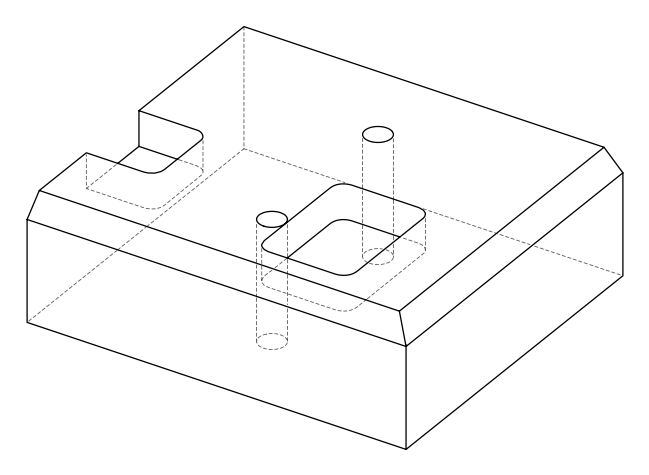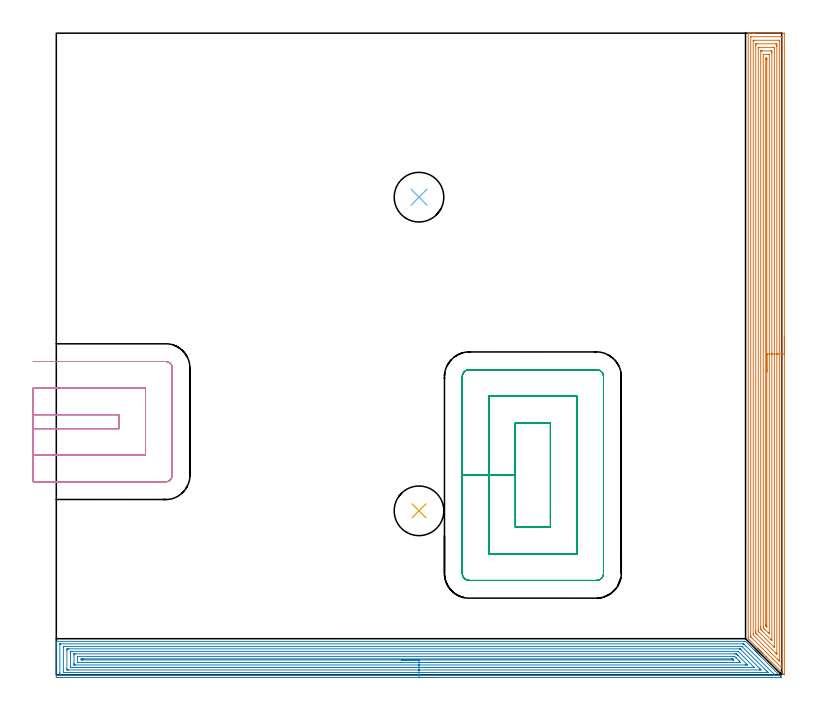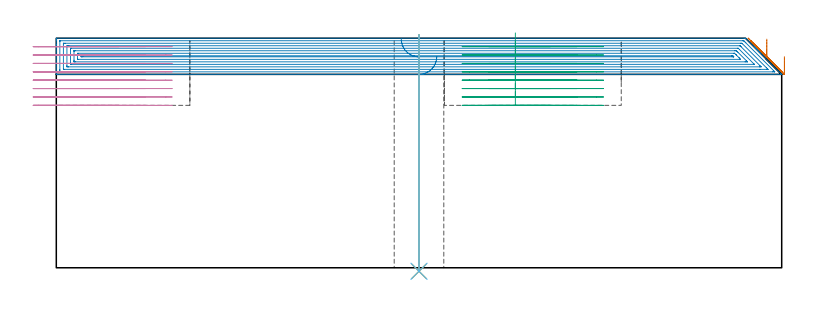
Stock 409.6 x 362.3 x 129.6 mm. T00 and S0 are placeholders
(PLAN: 6 operations, 2 tool changes, 75 min)
(1 AREA_MILL | FG_CHAMFER_SURFACE | UGT0205_001 | 22.78 min | 75295 mm3)
(2 AREA_MILL_1 | FG_CHAMFER_SURFACE_1 | UGT0205_001 | 25.8 min | 82486 mm3)
(3 MILL_RECTANGULAR_POCKET | POCKET_RECTANGULAR_STRAIGHT | UGT0201_094 | Follow Part, ap 5, ae 75% | 14.7 min | 519468 mm3)
(4 MILL_SLOT | SLOT_PARTIAL_RECTANGULAR | UGT0201_094 | Follow Part, ap 5, ae 75% | 10.6 min | 248199 mm3)
(5 INDEXABLE_INSERT_DRILL_THROUGH_HOLE_FROM_SOLID | STEP1HOLE | NXT0302_027 | 0.54 min | 79737 mm3)
(6 INDEXABLE_INSERT_DRILL_THROUGH_HOLE_FROM_SOLID_1 | STEP1HOLE_1 | NXT0302_027 | 0.54 min | 79732 mm3)
(TOOL UGT0205_001 | Chamfer Mill 20 x 3 x 45 deg. | D20 FL50 Z2)
(TOOL UGT0201_094 | End mill 20 mm | D20 FL38 Z4)
(TOOL NXT0302_027 | Index. Insert Drill 28mm [880-D2800L32-05] | D28 PA176 FL140 Z2)
(OP 1 AREA_MILL)
G17 G21 G94 G90
T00 M6
G54
G17 G0 G90 X411.1 Y191.15 S1061 M3
G43 Z139.6 H0
Z119.2
G94 G1 Y191.112 Z118.328 F250.
Y190.998 Z117.464
Y190.809 Z116.612
Y190.547 Z115.78
Y190.213 Z114.974
Y189.81 Z114.2
Y189.342 Z113.464
Y188.81 Z112.772
Y188.221 Z112.129
Y187.578 Z111.54
Y186.886 Z111.008
Y186.15 Z110.54
Y185.376 Z110.137
Y184.57 Z109.803
Y183.738 Z109.541
Y182.886 Z109.352
Y182.022 Z109.238
Y181.15 Z109.2
Y0.156
X411.096 Y0.016 Z109.203
X411.061 Y0.046 Z109.238
X410.924 Y0.176 Z109.375
X400.9 Y10.199 Z119.398
X398.858 Y12.241 Z121.44
X398.691 Y12.406 Z121.604
X398.528 Y12.571 Z121.77
X398.411 Y12.688 Z121.887
X398.249 Y12.848 Z122.046
X398.091 Y13.008 Z122.206
X397.964 Y13.135 Z122.334
X397.808 Y13.29 Z122.488
X397.654 Y13.444 Z122.643
X397.517 Y13.582 Z122.78
X397.366 Y13.732 Z122.93
X397.218 Y13.881 Z123.08
X397.071 Y14.028 Z123.227
X396.924 Y14.174 Z123.372
X396.781 Y14.318 Z123.517
X396.624 Y14.475 Z123.674
X396.482 Y14.616 Z123.814
X396.344 Y14.755 Z123.954
X396.177 Y14.922 Z124.121
X396.04 Y15.058 Z124.256
X390.816 Y20.284 Z129.482
X390.705 Y20.397 Z129.591
X390.7 Y21.178 Z129.6
Y362.124
X390.702 Y362.292 Z129.588
X390.715 Y362.3 Z129.575
X391.079 Z129.221
X391.368 Z128.931
X392.064 Z128.231
X393.296 Z127.001
X393.832 Z126.463
X394.447 Z125.848
X410.619 Z109.678
X410.889 Y362.298 Z109.408
X411.092 Y362.29 Z109.206
X411.099 Y362.085 Z109.199
X411.1 Y181.15 Z109.2
X409.686 Z110.614
Y5.142
X409.684 Y4.249 Z110.616
X409.683 Y4.198 Z110.617
X409.67 Y3.892 Z110.63
X409.575 Y3.983 Z110.725
X409.354 Y4.198 Z110.946
X404.66 Y8.89 Z115.64
X392.948 Y20.602 Z127.352
X392.375 Y21.178 Z127.925
X392.181 Y21.381 Z128.119
X392.121 Y21.447 Z128.179
X392.119 Y21.495 Z128.181
X392.117 Y21.6 Z128.183
X392.114 Y22.021 Z128.186
Y22.072
X392.115 Y360.206 Z128.185
X392.116 Y360.259 Z128.184
X392.118 Y360.283 Z128.182
X392.12 Y360.289 Z128.18
X392.137 Y360.291 Z128.163
X392.544 Y360.299 Z127.756
X408.852 Z111.448
X409.333 Y360.297 Z110.967
X409.569 Y360.29 Z110.731
X409.679 Y360.28 Z110.621
X409.685 Y359.941 Z110.615
Y359.89
X409.686 Y181.15 Z110.614
X408.272 Z112.028
X408.271 Y8.666 Z112.029
Y8.361
X408.266 Y7.772 Z112.034
X408.265 Y7.755 Z112.035
X408.235 Y7.772 Z112.065
X407.968 Y8.034 Z112.332
X407.333 Y8.666 Z112.967
X407.085 Y8.914 Z113.215
X393.832 Y22.169 Z126.468
X393.636 Y22.37 Z126.664
X393.541 Y22.47 Z126.759
X393.535 Y22.659 Z126.765
X393.531 Y22.965 Z126.769
X393.529 Y23.271 Z126.771
Y357.515
X393.531 Y358.102 Z126.769
X393.534 Y358.255 Z126.766
X393.535 Y358.285 Z126.765
X393.572 Y358.291 Z126.728
X393.639 Y358.297 Z126.661
X393.832 Y358.299 Z126.468
X394.52 Y358.3 Z125.78
X407.774 Y358.299 Z112.526
X407.968 Y358.295 Z112.332
X408.163 Y358.29 Z112.137
X408.265 Y358.277 Z112.035
X408.268 Y358.204 Z112.032
X408.27 Y358.102 Z112.03
X408.271 Y357.796 Z112.029
X408.272 Y181.15 Z112.028
X406.857 Z113.443
Y12.472
X406.855 Y12.241 Z113.445
X406.85 Y11.716 Z113.45
X406.844 Y11.616 Z113.456
X406.642 Y11.814 Z113.658
X406.207 Y12.241 Z114.093
X395.483 Y22.965 Z124.817
X394.956 Y23.504 Z125.344
X394.95 Y23.548 Z125.35
X394.946 Y23.625 Z125.354
X394.944 Y23.859 Z125.356
X394.943 Y24.523 Z125.357
Y24.753
Y355.191
X394.944 Y355.421 Z125.356
X394.95 Y356.078 Z125.35
X394.954 Y356.29 Z125.346
X395.164 Y356.294 Z125.136
X395.613 Y356.3 Z124.687
X406.216 Z114.084
X406.638 Y356.294 Z113.662
X406.843 Y356.29 Z113.457
X406.85 Y356.174 Z113.45
X406.856 Y355.653 Z113.444
X406.857 Y355.421 Z113.443
Y354.758
Y181.15
X405.443 Z114.857
Y15.689
X405.44 Y15.562 Z114.86
X405.436 Y15.48 Z114.864
X405.435 Y15.475 Z114.865
X405.425 Y15.481 Z114.875
X405.396 Y15.505 Z114.904
X405.318 Y15.581 Z114.982
X397.039 Y23.859 Z123.261
X396.482 Y24.42 Z123.818
X396.402 Y24.505 Z123.898
X396.364 Y24.547 Z123.936
X396.361 Y24.626 Z123.939
X396.358 Y24.753 Z123.942
X396.357 Y24.879 Z123.943
Y25.646
Y353.76
X396.358 Y353.888 Z123.942
X396.362 Y354.141 Z123.938
X396.366 Y354.291 Z123.934
X396.4 Y354.293 Z123.9
X396.482 Y354.297 Z123.818
X396.708 Y354.299 Z123.592
X404.659 Y354.3 Z115.641
X405.318 Y354.296 Z114.982
X405.411 Y354.293 Z114.889
X405.433 Y354.291 Z114.867
X405.437 Y354.183 Z114.863
X405.44 Y354.014 Z114.86
X405.443 Y353.761 Z114.857
Y353.634
Y181.15
X404.029 Z116.271
Y20.284
X404.027 Y19.802 Z116.273
X404.023 Y19.391 Z116.277
X404.021 Y19.338 Z116.279
X403.962 Y19.391 Z116.338
X403.551 Y19.798 Z116.749
X398.249 Y25.099 Z122.051
X397.978 Y25.373 Z122.322
X397.842 Y25.514 Z122.458
X397.778 Y25.583 Z122.522
X397.777 Y25.646 Z122.523
X397.773 Y26.129 Z122.527
X397.771 Y26.54 Z122.529
Y27.024
X397.772 Y352.088 Z122.528
X397.773 Y352.209 Z122.527
X397.776 Y352.269 Z122.524
X397.778 Y352.29 Z122.522
X397.806 Y352.295 Z122.494
X398.249 Y352.298 Z122.051
X398.685 Y352.3 Z121.615
X403.551 Y352.299 Z116.749
X403.99 Y352.296 Z116.31
X404.021 Y352.29 Z116.279
X404.023 Y352.262 Z116.277
X404.027 Y351.846 Z116.273
X404.029 Y351.363 Z116.271
Y350.953
Y181.15
X402.615 Z117.685
Y23.859
X402.612 Y23.472 Z117.688
X402.61 Y23.279 Z117.69
X402.608 Y23.201 Z117.692
X402.543 Y23.265 Z117.757
X401.939 Y23.859 Z118.361
X400.016 Y25.781 Z120.284
X399.261 Y26.54 Z121.039
X399.21 Y26.599 Z121.09
X399.192 Y26.624 Z121.108
X399.19 Y26.646 Z121.11
X399.187 Y26.75 Z121.113
X399.186 Y26.961 Z121.114
X399.185 Y27.381 Z121.115
X399.186 Y350.059 Z121.114
X399.19 Y350.268 Z121.11
X399.192 Y350.286 Z121.108
X399.254 Y350.291 Z121.046
X399.381 Y350.296 Z120.919
X399.54 Y350.299 Z120.76
X399.778 Y350.3 Z120.522
X400.662 Z119.638
X402.429 Z117.871
X402.54 Y350.298 Z117.76
X402.567 Y350.296 Z117.733
X402.593 Y350.29 Z117.707
X402.608 Y350.283 Z117.692
X402.61 Y350.254 Z117.69
X402.614 Y350.113 Z117.686
X402.615 Y181.15 Z117.685
X401.2 Z119.1
Y27.13
X401.199 Y27.087 Z119.101
X401.197 Y27.063 Z119.103
X401.196 Y27.062 Z119.104
X401.153 Y27.1 Z119.147
X400.986 Y27.262 Z119.314
X400.9 Y27.347 Z119.4
X400.814 Y27.434 Z119.486
X400.727 Y27.53 Z119.573
X400.606 Y27.667 Z119.694
X400.604 Y27.733 Z119.696
X400.6 Y28.328 Z119.7
Y28.631
Y347.378
X400.601 Y347.68 Z119.699
X400.607 Y348.272 Z119.693
X400.874 Y348.298 Z119.426
X400.9 Y348.297 Z119.4
X401.193 Y348.272 Z119.107
X401.197 Y347.971 Z119.103
X401.2 Y347.378 Z119.1
Y347.074
Y181.15
Y180.278 Z119.138
Y179.414 Z119.251
Y178.562 Z119.44
Y177.73 Z119.703
Y176.924 Z120.036
Y176.15 Z120.439
Y175.414 Z120.908
Y174.722 Z121.439
Y174.079 Z122.028
Y173.49 Z122.672
Y172.958 Z123.364
Y172.49 Z124.1
Y172.087 Z124.873
Y171.753 Z125.679
Y171.491 Z126.511
Y171.302 Z127.363
Y171.188 Z128.228
Y171.15 Z129.1
G0 Z139.6
M5
M2
(OP 2 AREA_MILL_1)
G17 G21 G94 G90
T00 M6
G54
G17 G0 G90 X214.8 Y-1.5 S1061 M3
G43 Z139.6 H0
Z119.2
G94 G1 X214.762 Z118.328 F250.
X214.648 Z117.463
X214.459 Z116.612
X214.197 Z115.78
X213.863 Z114.974
X213.46 Z114.2
X212.992 Z113.464
X212.46 Z112.772
X211.871 Z112.129
X211.228 Z111.539
X210.536 Z111.008
X209.8 Z110.54
X209.026 Z110.137
X208.22 Z109.803
X207.388 Z109.541
X206.537 Z109.352
X205.672 Z109.238
X204.8 Z109.2
X0.621
X0.003 Y-1.499 Z109.199
X0.002 Y-1.498 Z109.2
X0. Y-1.494 Z109.203
Y15.154 Z125.85
Y17.536 Z128.231
Y18.225 Z128.924
Y18.525 Z129.225
X0.007 Y18.885 Z129.576
X0.009 Y18.897 Z129.588
X0.174 Y18.9 Z129.6
X388.427
X389.196 Y18.895 Z129.591
X389.236 Y18.865 Z129.563
X394.101 Y14.001 Z124.697
X394.235 Y13.866 Z124.564
X394.404 Y13.697 Z124.395
X394.542 Y13.56 Z124.255
X394.682 Y13.419 Z124.117
X394.841 Y13.26 Z123.958
X394.984 Y13.118 Z123.813
X395.129 Y12.972 Z123.67
X395.278 Y12.823 Z123.521
X395.426 Y12.676 Z123.371
X395.576 Y12.525 Z123.223
X395.715 Y12.386 Z123.084
X395.868 Y12.234 Z122.929
X396.022 Y12.079 Z122.776
X396.152 Y11.949 Z122.647
X396.31 Y11.792 Z122.487
X396.804 Y11.296 Z121.996
X397.065 Y11.036 Z121.734
X397.193 Y10.909 Z121.605
X397.554 Y10.546 Z121.246
X409.121 Y-1.019 Z109.677
X409.575 Y-1.476 Z109.224
X409.583 Y-1.495 Z109.205
X409.575 Y-1.5 Z109.2
X204.8
Y-0.086 Z110.614
X2.357 Y-0.085 Z110.615
X2.019 Y-0.079 Z110.621
X2.01 Y0.03 Z110.73
X2.003 Y0.265 Z110.965
X2.001 Y0.748 Z111.448
X2. Y1.151 Z111.851
X2.001 Y17.055 Z127.755
X2.008 Y17.459 Z128.159
X2.01 Y17.48 Z128.18
X2.015 Y17.482 Z128.182
X2.039 Y17.484 Z128.184
X2.092 Y17.485 Z128.185
X2.197 Y17.486 Z128.186
X387.584
X388.005 Y17.483 Z128.183
X388.11 Y17.481 Z128.181
X388.158 Y17.479 Z128.179
X388.228 Y17.413 Z128.113
X388.427 Y17.221 Z127.921
X388.998 Y16.652 Z127.352
X389.321 Y16.33 Z127.03
X404.902 Y0.748 Z111.448
X405.405 Y0.244 Z110.944
X405.618 Y0.025 Z110.725
X405.706 Y-0.068 Z110.632
X405.405 Y-0.083 Z110.617
X405.353 Y-0.084 Z110.616
X404.511 Y-0.086 Z110.614
X204.8
Y1.328 Z112.028
X4.501 Y1.329 Z112.029
X4.195 Y1.33 Z112.03
X4.093 Y1.332 Z112.032
X4.021 Y1.335 Z112.035
X4.01 Y1.439 Z112.139
X4.004 Y1.632 Z112.332
X4.001 Y1.824 Z112.524
Y15.768 Z126.468
X4.002 Y15.959 Z126.659
X4.008 Y16.025 Z126.725
X4.013 Y16.065 Z126.765
X4.043 Y16.066 Z126.766
X4.195 Y16.069 Z126.769
X4.783 Y16.071 Z126.771
X5.089
X386.334
X386.64 Y16.068 Z126.768
X386.946 Y16.065 Z126.765
X387.132 Y16.057 Z126.757
X387.231 Y15.962 Z126.662
X387.431 Y15.768 Z126.468
X400.937 Y2.264 Z112.964
X401.567 Y1.632 Z112.332
X401.831 Y1.362 Z112.062
X401.846 Y1.335 Z112.035
X401.831 Y1.334 Z112.034
X401.243 Y1.329 Z112.029
X397.295 Y1.328 Z112.028
X204.8
Y2.743 Z113.443
X6.876
X6.644 Y2.744 Z113.444
X6.125 Y2.75 Z113.45
X6.01 Y2.759 Z113.459
X6.006 Y2.962 Z113.662
X6. Y3.381 Z114.081
Y14.001 Z124.701
X6.006 Y14.434 Z125.134
X6.01 Y14.644 Z125.344
X6.219 Y14.65 Z125.35
X6.876 Y14.656 Z125.356
X7.106 Y14.657 Z125.357
X385.746
X385.978 Y14.656 Z125.356
X386.058 Y14.653 Z125.353
X386.075 Y14.651 Z125.351
X386.125 Y14.614 Z125.314
X386.29 Y14.455 Z125.155
X386.527 Y14.224 Z124.924
X386.64 Y14.111 Z124.811
X397.363 Y3.389 Z114.089
X397.785 Y2.959 Z113.659
X397.981 Y2.758 Z113.458
X397.886 Y2.75 Z113.45
X397.363 Y2.744 Z113.444
X397.132 Y2.743 Z113.443
X204.8
Y4.157 Z114.857
X8.536
X8.283 Y4.159 Z114.859
X8.114 Y4.163 Z114.863
X8.009 Y4.168 Z114.868
X8.007 Y4.189 Z114.889
X8.004 Y4.282 Z114.982
X8. Y4.938 Z115.638
Y5.166 Z115.866
Y12.89 Z123.59
X8.003 Y13.118 Z123.818
X8.006 Y13.199 Z123.899
X8.009 Y13.234 Z123.934
X8.156 Y13.238 Z123.938
X8.41 Y13.242 Z123.942
X8.536 Y13.243 Z123.943
X384.726
X384.853 Y13.242 Z123.942
X384.979 Y13.238 Z123.938
X385.056 Y13.234 Z123.934
X385.097 Y13.197 Z123.897
X385.181 Y13.118 Z123.818
X385.746 Y12.555 Z123.255
X393.789 Y4.513 Z115.213
X394.014 Y4.282 Z114.982
X394.087 Y4.203 Z114.903
X394.112 Y4.163 Z114.863
X394.042 Y4.161 Z114.861
X393.914 Y4.158 Z114.858
X204.8 Y4.157 Z114.857
Y5.571 Z116.271
X10.934
X10.45 Y5.573 Z116.273
X10.034 Y5.577 Z116.277
X10.01 Y5.579 Z116.279
X10.004 Y5.607 Z116.307
X10.001 Y6.049 Z116.749
X10. Y6.494 Z117.194
X10.001 Y11.351 Z122.051
X10.005 Y11.791 Z122.491
X10.01 Y11.819 Z122.519
X10.029 Y11.822 Z122.522
X10.088 Y11.826 Z122.526
X10.208 Y11.828 Z122.528
X10.45 Y11.829 Z122.529
X10.86
X383.066 Y11.828 Z122.528
X383.478 Y11.827 Z122.527
X383.959 Y11.822 Z122.522
X384.023 Y11.818 Z122.518
X384.091 Y11.754 Z122.454
X384.23 Y11.619 Z122.319
X384.501 Y11.351 Z122.051
X384.853 Y11. Z121.7
X389.802 Y6.049 Z116.749
X390.214 Y5.633 Z116.333
X390.262 Y5.579 Z116.279
X390.214 Y5.578 Z116.278
X389.802 Y5.573 Z116.273
X389.321 Y5.571 Z116.271
X388.911
X204.8
Y6.985 Z117.685
X12.183 Y6.986 Z117.686
X12.043 Y6.991 Z117.691
X12.015 Y6.992 Z117.692
X12.009 Y7.008 Z117.708
X12.003 Y7.033 Z117.733
X12.001 Y7.059 Z117.759
Y10.053 Z120.753
X12.003 Y10.209 Z120.909
X12.007 Y10.334 Z121.034
X12.011 Y10.408 Z121.108
X12.291 Y10.414 Z121.114
X382.645
X382.856 Y10.412 Z121.112
X382.96 Y10.41 Z121.11
X382.982 Y10.408 Z121.108
X383.01 Y10.385 Z121.085
X383.066 Y10.335 Z121.035
X383.819 Y9.584 Z120.284
X383.959 Y9.444 Z120.144
X385.586 Y7.816 Z118.516
X385.746 Y7.656 Z118.356
X386.333 Y7.06 Z117.76
X386.395 Y6.996 Z117.696
X386.325 Y6.992 Z117.692
X386.133 Y6.989 Z117.689
X385.746 Y6.985 Z117.685
X385.693
X204.8
Y8.399 Z119.099
X14.918 Y8.4 Z119.1
X14.325 Y8.403 Z119.103
X14.024 Y8.407 Z119.107
X14.002 Y8.7 Z119.4
Y8.722 Z119.422
X14.024 Y8.993 Z119.693
X14.616 Y8.999 Z119.699
X14.918 Y9. Z119.7
X15.508
X381.279
X381.873 Y8.996 Z119.696
X381.939 Y8.994 Z119.694
X382.084 Y8.862 Z119.562
X382.172 Y8.78 Z119.48
X382.253 Y8.7 Z119.4
X382.331 Y8.62 Z119.32
X382.479 Y8.463 Z119.163
X382.53 Y8.404 Z119.104
X382.518 Y8.403 Z119.103
X382.475 Y8.401 Z119.101
X382.172 Y8.4 Z119.1
X381.583 Y8.399 Z119.099
X204.8
X203.928 Z119.137
X203.064 Z119.251
X202.212 Z119.44
X201.38 Z119.703
X200.574 Z120.036
X199.8 Z120.439
X199.064 Z120.908
X198.372 Z121.439
X197.729 Z122.028
X197.14 Z122.672
X196.609 Z123.364
X196.14 Z124.099
X195.737 Z124.873
X195.403 Z125.679
X195.141 Z126.511
X194.952 Z127.363
X194.838 Z128.228
X194.8 Z129.099
G0 Z139.6
M5
M2
(OP 3 MILL_RECTANGULAR_POCKET)
G17 G21 G94 G90
T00 M6
G54
G17 G0 G90 X259.2 Y141.677 S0 M3
G43 Z139.6 H0
Z132.6
G94 G1 Y112.8 Z124.862 F250.
Y83.3 F500.
X279.
Y142.3
X259.2
Y112.8
X244.2
Y68.3
X294.
Y157.3
X244.2
Y112.8
X229.2
Y57.3
G3 X233.2 Y53.3 R4.
G1 X305.
G3 X309. Y57.3 R4.
G1 Y168.3
G3 X305. Y172.3 R4.
G1 X233.2
G3 X229.2 Y168.3 R4.
G1 Y112.8
Y111.8
G0 X259.2 Y141.677 Z127.862
G1 Y112.8 Z120.125 F250.
Y83.3 F500.
X279.
Y142.3
X259.2
Y112.8
X244.2
Y68.3
X294.
Y157.3
X244.2
Y112.8
X229.2
Y57.3
G3 X233.2 Y53.3 R4.
G1 X305.
G3 X309. Y57.3 R4.
G1 Y168.3
G3 X305. Y172.3 R4.
G1 X233.2
G3 X229.2 Y168.3 R4.
G1 Y112.8
Y111.8
G0 X259.2 Y141.677 Z123.125
G1 Y112.8 Z115.387 F250.
Y83.3 F500.
X279.
Y142.3
X259.2
Y112.8
X244.2
Y68.3
X294.
Y157.3
X244.2
Y112.8
X229.2
Y57.3
G3 X233.2 Y53.3 R4.
G1 X305.
G3 X309. Y57.3 R4.
G1 Y168.3
G3 X305. Y172.3 R4.
G1 X233.2
G3 X229.2 Y168.3 R4.
G1 Y112.8
Y111.8
G0 X259.2 Y141.677 Z118.387
G1 Y112.8 Z110.65 F250.
Y83.3 F500.
X279.
Y142.3
X259.2
Y112.8
X244.2
Y68.3
X294.
Y157.3
X244.2
Y112.8
X229.2
Y57.3
G3 X233.2 Y53.3 R4.
G1 X305.
G3 X309. Y57.3 R4.
G1 Y168.3
G3 X305. Y172.3 R4.
G1 X233.2
G3 X229.2 Y168.3 R4.
G1 Y112.8
Y111.8
G0 X259.2 Y141.677 Z113.65
G1 Y112.8 Z105.912 F250.
Y83.3 F500.
X279.
Y142.3
X259.2
Y112.8
X244.2
Y68.3
X294.
Y157.3
X244.2
Y112.8
X229.2
Y57.3
G3 X233.2 Y53.3 R4.
G1 X305.
G3 X309. Y57.3 R4.
G1 Y168.3
G3 X305. Y172.3 R4.
G1 X233.2
G3 X229.2 Y168.3 R4.
G1 Y112.8
Y111.8
G0 X259.2 Y141.677 Z108.912
G1 Y112.8 Z101.175 F250.
Y83.3 F500.
X279.
Y142.3
X259.2
Y112.8
X244.2
Y68.3
X294.
Y157.3
X244.2
Y112.8
X229.2
Y57.3
G3 X233.2 Y53.3 R4.
G1 X305.
G3 X309. Y57.3 R4.
G1 Y168.3
G3 X305. Y172.3 R4.
G1 X233.2
G3 X229.2 Y168.3 R4.
G1 Y112.8
Y111.8
G0 X259.2 Y141.677 Z104.175
G1 Y112.8 Z96.437 F250.
Y83.3 F500.
X279.
Y142.3
X259.2
Y112.8
X244.2
Y68.3
X294.
Y157.3
X244.2
Y112.8
X229.2
Y57.3
G3 X233.2 Y53.3 R4.
G1 X305.
G3 X309. Y57.3 R4.
G1 Y168.3
G3 X305. Y172.3 R4.
G1 X233.2
G3 X229.2 Y168.3 R4.
G1 Y112.8
Y111.8
G0 X259.2 Y141.677 Z99.437
G1 Y112.8 Z91.7 F250.
Y83.3 F500.
X279.
Y142.3
X259.2
Y112.8
X244.2
Y68.3
X294.
Y157.3
X244.2
Y112.8
X229.2
Y57.3
G3 X233.2 Y53.3 R4.
G1 X305.
G3 X309. Y57.3 R4.
G1 Y168.3
G3 X305. Y172.3 R4.
G1 X233.2
G3 X229.2 Y168.3 R4.
G1 Y112.8
Y111.8
G0 Z139.6
M5
M2
(OP 4 MILL_SLOT)
G17 G21 G94 G90
T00 M6
G54
G17 G0 G90 X-13. Y139. S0 M3
G43 Z139.6 H0
Z124.862
G94 G1 X-10. F250.
X35.4 F500.
Y146.9
X-10.
X-13. F250.
Y124.
X-10.
X50.4 F500.
Y161.9
X-10.
X-13. F250.
Y109.
X-10.
X61.8 F500.
G3 X65.4 Y112.6 R3.6
G1 Y173.3
G3 X61.8 Y176.9 R3.6
G1 X-10.
X-13. F250.
G0 Y139. Z120.125
G1 X-10.
X35.4 F500.
Y146.9
X-10.
X-13. F250.
Y124.
X-10.
X50.4 F500.
Y161.9
X-10.
X-13. F250.
Y109.
X-10.
X61.8 F500.
G3 X65.4 Y112.6 R3.6
G1 Y173.3
G3 X61.8 Y176.9 R3.6
G1 X-10.
X-13. F250.
G0 Y139. Z115.387
G1 X-10.
X35.4 F500.
Y146.9
X-10.
X-13. F250.
Y124.
X-10.
X50.4 F500.
Y161.9
X-10.
X-13. F250.
Y109.
X-10.
X61.8 F500.
G3 X65.4 Y112.6 R3.6
G1 Y173.3
G3 X61.8 Y176.9 R3.6
G1 X-10.
X-13. F250.
G0 Y139. Z110.65
G1 X-10.
X35.4 F500.
Y146.9
X-10.
X-13. F250.
Y124.
X-10.
X50.4 F500.
Y161.9
X-10.
X-13. F250.
Y109.
X-10.
X61.8 F500.
G3 X65.4 Y112.6 R3.6
G1 Y173.3
G3 X61.8 Y176.9 R3.6
G1 X-10.
X-13. F250.
G0 Y139. Z105.912
G1 X-10.
X35.4 F500.
Y146.9
X-10.
X-13. F250.
Y124.
X-10.
X50.4 F500.
Y161.9
X-10.
X-13. F250.
Y109.
X-10.
X61.8 F500.
G3 X65.4 Y112.6 R3.6
G1 Y173.3
G3 X61.8 Y176.9 R3.6
G1 X-10.
X-13. F250.
G0 Y139. Z101.175
G1 X-10.
X35.4 F500.
Y146.9
X-10.
X-13. F250.
Y124.
X-10.
X50.4 F500.
Y161.9
X-10.
X-13. F250.
Y109.
X-10.
X61.8 F500.
G3 X65.4 Y112.6 R3.6
G1 Y173.3
G3 X61.8 Y176.9 R3.6
G1 X-10.
X-13. F250.
G0 Y139. Z96.437
G1 X-10.
X35.4 F500.
Y146.9
X-10.
X-13. F250.
Y124.
X-10.
X50.4 F500.
Y161.9
X-10.
X-13. F250.
Y109.
X-10.
X61.8 F500.
G3 X65.4 Y112.6 R3.6
G1 Y173.3
G3 X61.8 Y176.9 R3.6
G1 X-10.
X-13. F250.
G0 Y139. Z91.7
G1 X-10.
X35.4 F500.
Y146.9
X-10.
X-13. F250.
Y124.
X-10.
X50.4 F500.
Y161.9
X-10.
X-13. F250.
Y109.
X-10.
X61.8 F500.
G3 X65.4 Y112.6 R3.6
G1 Y173.3
G3 X61.8 Y176.9 R3.6
G1 X-10.
X-13. F250.
G0 Z139.6
M5
M2
(OP 5 INDEXABLE_INSERT_DRILL_THROUGH_HOLE_FROM_SOLID)
G17 G21 G94 G90
T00 M6
G54
G17 G0 G90 X204.8 Y92.6 S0 M3
G43 Z139.6 H1
G94 G81 G98 Z-1.989 F250. R131.6
G80
M5
M2
(OP 6 INDEXABLE_INSERT_DRILL_THROUGH_HOLE_FROM_SOLID_1)
G17 G21 G94 G90
T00 M6
G54
G17 G0 G90 X204.8 Y269.7 S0 M3
G43 Z139.6 H1
G94 G81 G98 Z-1.989 F250. R131.6
G80
M5
M2
